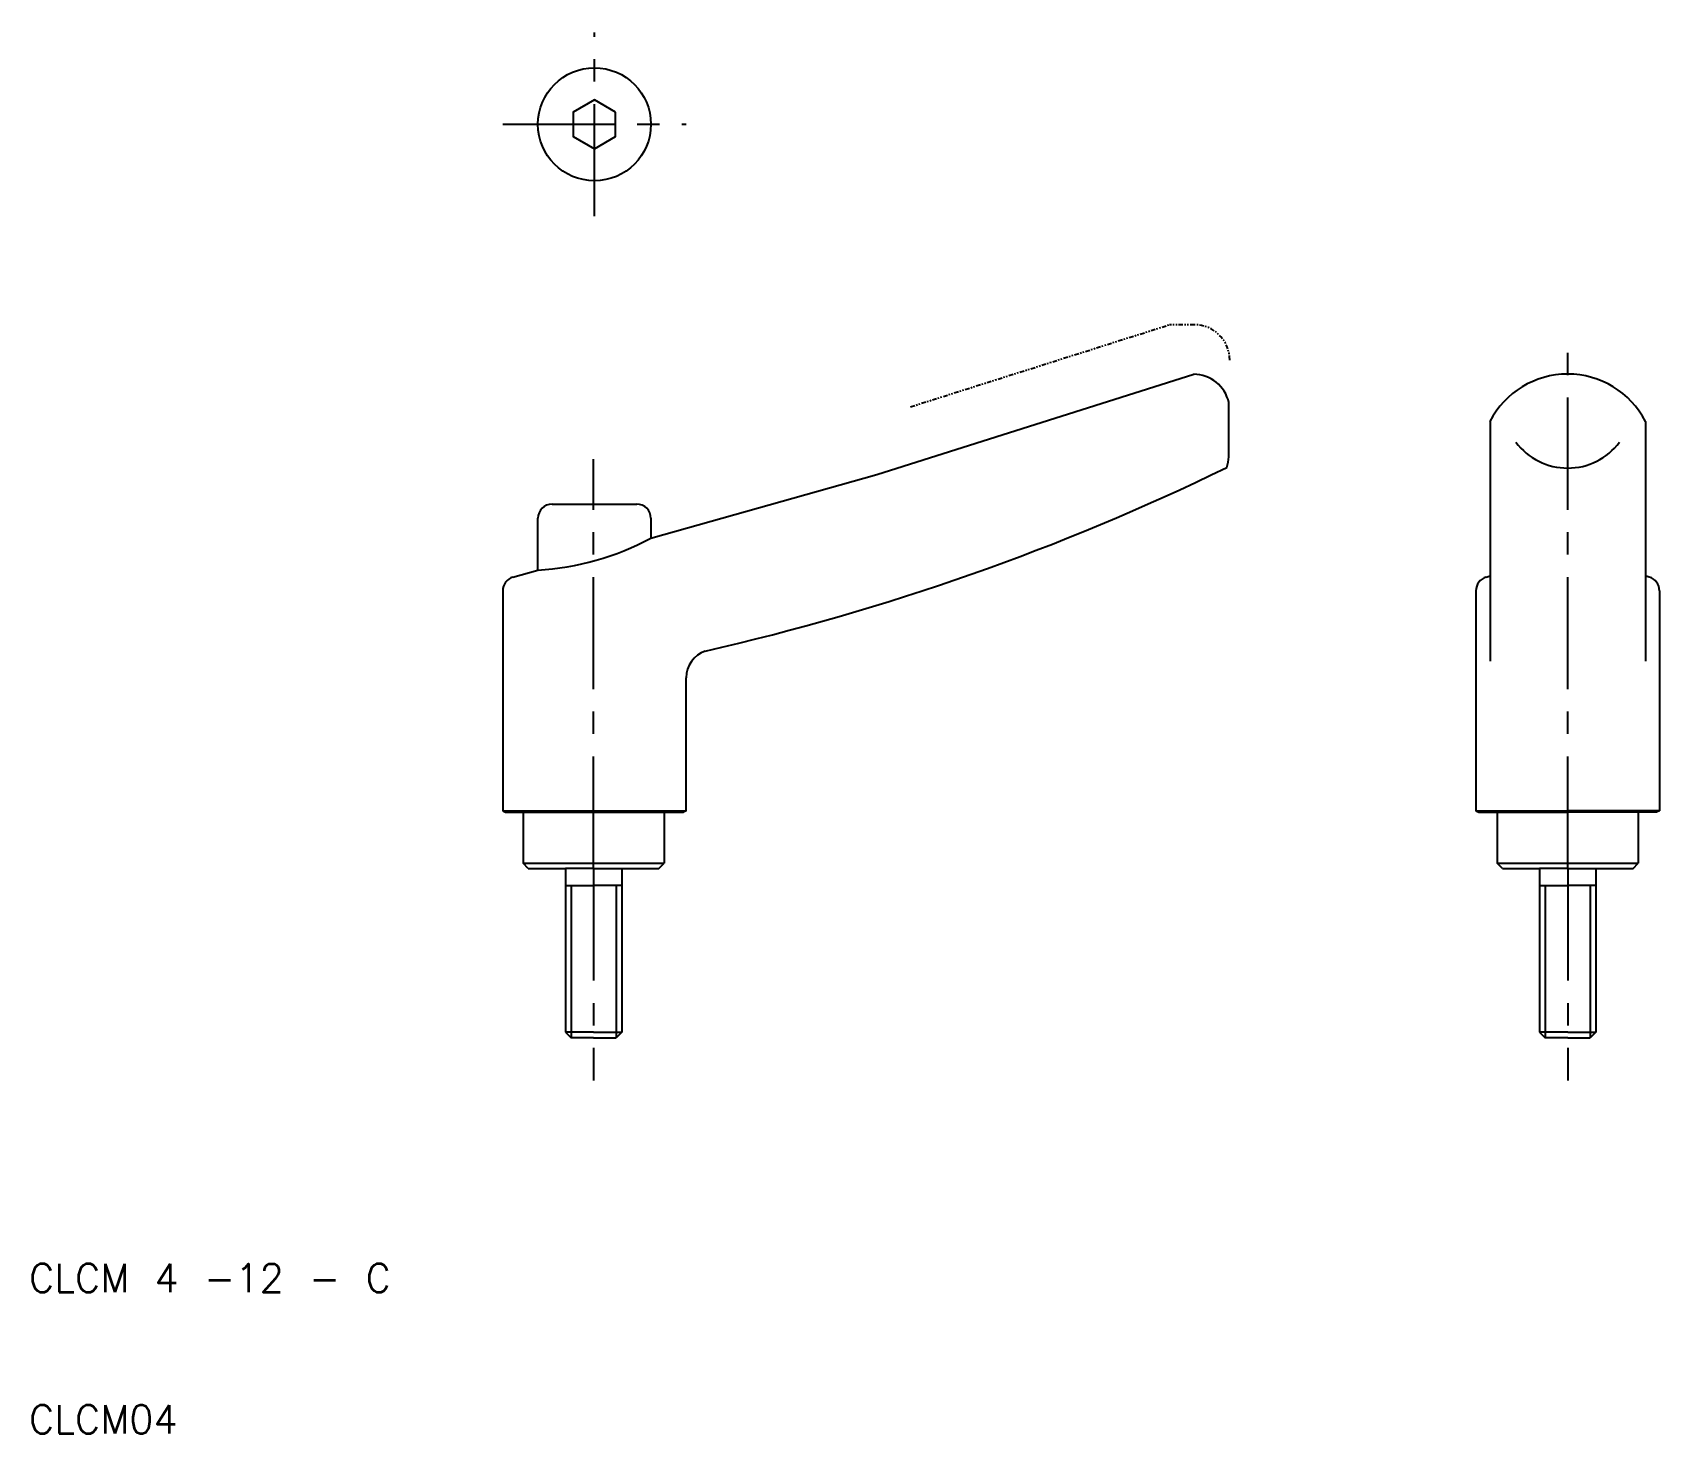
# Model space of a CAD drawing. Extents: x 10 to 125, y 10 to 109.
import ezdxf

# ---------------------------------------------------------------- set-up
doc = ezdxf.new("R2010")
doc.units = 0
doc.header["$LTSCALE"] = 0.25
doc.linetypes.add('CENTER', pattern=[50.8, 31.75, -6.35, 6.35, -6.35])
doc.linetypes.add('PHANTOM', pattern=[2.5, 1.25, -0.25, 0.25, -0.25, 0.25, -0.25])
doc.layers.get('0').update_dxf_attribs({"linetype": 'CONTINUOUS'})
doc.layers.add('CENTER', color=1, linetype='CENTER')
doc.styles.get("Standard").update_dxf_attribs({"font": 'txt.shx', "bigfont": 'extfont.shx'})

msp = doc.modelspace()

# ---------------------------------------------------------------- linework, layer by layer
at = {"color": 3, "linetype": 'PHANTOM'}
for p in [(72.45, 82.69), (92.56, 88.5)]:
    msp.add_line(p, (90.79, 88.5), dxfattribs=at)
at = {"color": 7, "linetype": 'CONTINUOUS'}
for p, q in [((70.06, 77.89), (92.51, 85)), ((113.5, 81.65), (113.5, 70.69)), ((124.5, 81.65), (124.5, 70.69)), ((54.06, 73.38), (70.06, 77.89)), ((47.06, 75.8), (53.06, 75.8)), ((46.06, 71.13), (46.06, 74.8)), ((54.06, 74.8), (54.06, 73.38)), ((44.29, 70.63), (46.06, 71.13)), ((113.23, 70.63), (113.44, 70.69)), ((113.44, 70.69), (113.5, 70.69)), ((113.5, 70.69), (113.5, 64.67)), ((124.5, 70.69), (124.5, 64.67)), ((124.77, 70.63), (124.56, 70.69)), ((43.56, 69.67), (43.56, 54.09)), ((112.5, 69.67), (112.5, 54.09)), ((125.5, 69.67), (125.5, 54.09)), ((56.56, 54.09), (56.56, 63.51)), ((43.56, 54.09), (56.56, 54.09)), ((43.56, 54.09), (43.76, 54)), ((43.76, 54), (45, 54)), ((45, 54), (55, 54)), ((45, 54), (45, 50.37)), ((55, 54), (55, 50.37)), ((55, 54), (56.36, 54)), ((56.56, 54.09), (56.36, 54)), ((112.5, 54.09), (119, 54.09)), ((112.5, 54.09), (112.7, 54)), ((112.7, 54), (114, 54)), ((114, 54), (119, 54)), ((114, 54), (114, 50.37)), ((125.5, 54.09), (119, 54.09)), ((124, 54), (119, 54)), ((125.3, 54), (124, 54)), ((124, 54), (124, 50.37)), ((125.5, 54.09), (125.3, 54)), ((45, 50.37), (55, 50.37)), ((45.37, 50), (45, 50.37)), ((45.37, 50), (48, 50)), ((48, 50), (48, 38.4)), ((50, 50), (48, 50)), ((50, 50), (52, 50)), ((52, 50), (52, 38.4)), ((52, 50), (54.63, 50)), ((54.63, 50), (55, 50.37)), ((114, 50.37), (124, 50.37)), ((114.37, 50), (114, 50.37)), ((114.37, 50), (117, 50)), ((117, 50), (117, 38.4)), ((119, 50), (117, 50)), ((119, 50), (121, 50)), ((121, 50), (121, 38.4)), ((121, 50), (123.63, 50)), ((123.63, 50), (124, 50.37)), ((48, 48.8), (50, 48.8)), ((52, 48.8), (50, 48.8)), ((117, 48.8), (119, 48.8)), ((121, 48.8), (119, 48.8)), ((50, 38.4), (48, 38.4)), ((50, 38.4), (52, 38.4)), ((117, 38.4), (117.4, 38)), ((119, 38.4), (117, 38.4)), ((119, 38.4), (121, 38.4)), ((121, 38.4), (120.6, 38)), ((119, 38), (117.4, 38)), ((119, 38), (120.6, 38))]:
    msp.add_line(p, q, dxfattribs=at)
for p, q in [((95, 79.14), (95, 82.99)), ((48, 38.4), (48.4, 38)), ((52, 38.4), (51.6, 38)), ((50, 38), (48.4, 38)), ((50, 38), (51.6, 38))]:
    msp.add_line(p, q)
at = {"color": 3, "linetype": 'CONTINUOUS'}
for p, q in [((48.4, 48.8), (48.4, 38)), ((51.6, 48.8), (51.6, 38)), ((117.4, 48.8), (117.4, 38)), ((120.6, 48.8), (120.6, 38))]:
    msp.add_line(p, q, dxfattribs=at)
at = {"color": 7, "linetype": 'CONTINUOUS'}
msp.add_lwpolyline([(51.56, 103.55), (50.06, 104.42), (48.56, 103.55), (48.56, 101.82), (50.06, 100.96), (51.56, 101.82)], close=True, dxfattribs=at)
msp.add_circle((50.06, 102.69), 4, dxfattribs=at)
at = {"color": 3, "linetype": 'PHANTOM'}
msp.add_arc((92.56, 86), 2.5, 0, 90, dxfattribs=at)
at = {"color": 7, "linetype": 'CONTINUOUS'}
for centre, radius, start, end in [((92.48, 82.42), 2.58, 12.6317, 89.2795), ((119, 78.81), 6.2, 27.3186, 152.6814), ((119, 82.95), 4.6, 216.9899, 323.0101), ((19.91, 232.43), 171.3, 282.8123, 295.9457), ((89.06, 79.95), 6, 345.017, 352.2759), ((47.06, 74.8), 1, 90, 180), ((53.06, 74.8), 1, 0, 90), ((44.83, 90.81), 19.72, 273.5609, 297.8886), ((44.56, 69.67), 1, 105.7247, 180), ((113.5, 69.67), 1, 105.7247, 180), ((124.5, 69.67), 1, 0, 74.2753), ((58.56, 63.51), 2, 109.379, 180)]:
    msp.add_arc(centre, radius, start, end, dxfattribs=at)
at = {"layer": 'CENTER', "color": 1, "linetype": 'CENTER'}
for p, q in [((50.06, 96.19), (50.06, 109.19)), ((43.56, 102.69), (56.56, 102.69)), ((119, 50), (119, 88.1)), ((50, 50), (50, 78.99)), ((50, 50), (50, 35)), ((119, 50), (119, 35))]:
    msp.add_line(p, q, dxfattribs=at)

# ---------------------------------------------------------------- texts
at = {"color": 7, "linetype": 'CONTINUOUS'}
for s, p in [('CLCM 4 -12 - C', (10, 20)), ('CLCM04', (10, 10))]:
    msp.add_text(s, height=2, dxfattribs=at).set_placement(p)

doc.saveas('drawing.dxf')
